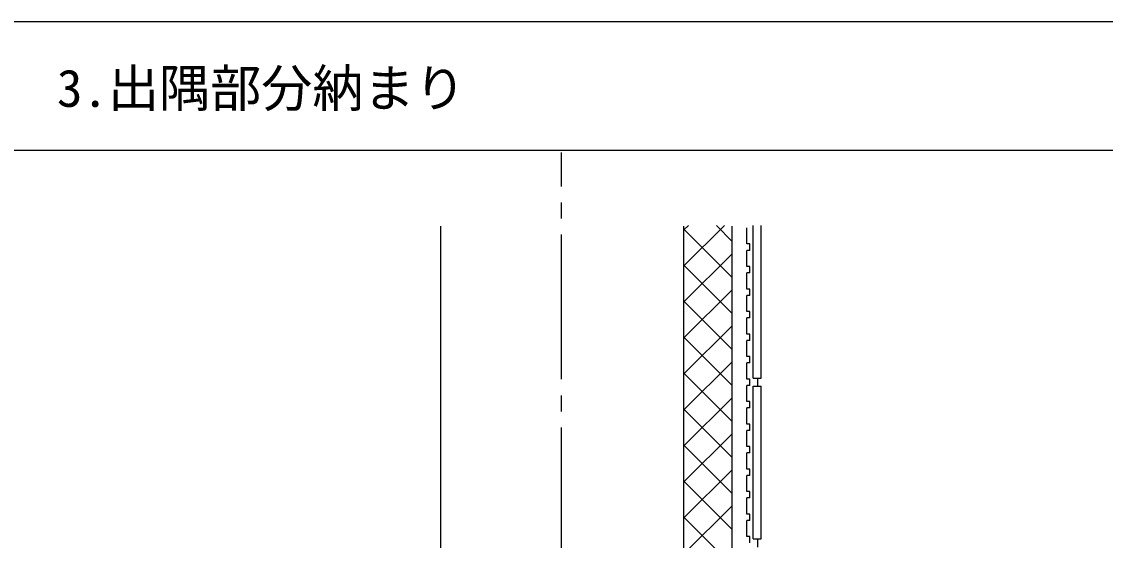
# Model space of a CAD drawing. Units: millimetres, scale not verified. Extents: x 3821 to 7821, y 4568 to 7368.
# Drawn here: x 6510 to 7184, y 7046 to 7368 of the extents above; entities that cross this region are included whole.
import ezdxf
from ezdxf.enums import TextEntityAlignment as Align

# ---------------------------------------------------------------- set-up
doc = ezdxf.new("R2010")
doc.units = ezdxf.units.MM
doc.header["$LTSCALE"] = 10
doc.linetypes.add('CHAIN2', pattern=[12, 9, -1, 1, -1])
doc.layers.add('0-0', color=7, linetype='Continuous')
doc.layers.add('3-0', color=7, linetype='Continuous')
doc.styles.add('ＭＳ ゴシック', font='')
doc.styles.get('ＭＳ ゴシック').set_extended_font_data('MS Gothic')

msp = doc.modelspace()

# ---------------------------------------------------------------- linework, layer by layer
at = {"layer": '0-0', "color": 2}
msp.add_line((3820.85, 7368.18), (7820.85, 7368.18), dxfattribs=at)
at = {"layer": '0-0'}
msp.add_line((3820.85, 7288.18), (7820.85, 7288.18), dxfattribs=at)
at = {"layer": '3-0', "linetype": 'CHAIN2'}
msp.add_line((6845.98, 6665.7), (6845.98, 7286.68), dxfattribs=at)
at = {"layer": '3-0'}
for p, q in [((6770.98, 6890.86), (6770.98, 7240.86)), ((6921.98, 7216.24), (6947.1, 7241.36)), ((6921.98, 7238.64), (6924.7, 7241.36)), ((6921.98, 6749.86), (6921.98, 7240.86)), ((6921.98, 7239.1), (6951.98, 7209.1)), ((6942.11, 7241.36), (6951.98, 7231.5)), ((6951.98, 6749.86), (6951.98, 7240.86)), ((6960.98, 7229.86), (6960.98, 7239.86)), ((6964.98, 7146.36), (6964.98, 7241.36)), ((6962.98, 7229.86), (6960.98, 7229.86)), ((6960.98, 7215.86), (6960.98, 7225.86)), ((6962.98, 7225.86), (6960.98, 7225.86)), ((6962.98, 7225.86), (6962.98, 7229.86)), ((6921.98, 7193.84), (6951.98, 7223.84)), ((6921.98, 7216.7), (6951.98, 7186.7)), ((6962.98, 7215.86), (6960.98, 7215.86)), ((6960.98, 7201.86), (6960.98, 7211.86)), ((6962.98, 7211.86), (6960.98, 7211.86)), ((6962.98, 7211.86), (6962.98, 7215.86)), ((6921.98, 7171.44), (6951.98, 7201.44)), ((6962.98, 7201.86), (6960.98, 7201.86)), ((6962.98, 7197.86), (6962.98, 7201.86)), ((6921.98, 7194.3), (6951.98, 7164.3)), ((6960.98, 7187.86), (6960.98, 7197.86)), ((6962.98, 7197.86), (6960.98, 7197.86)), ((6962.98, 7187.86), (6960.98, 7187.86)), ((6962.98, 7183.86), (6962.98, 7187.86)), ((6921.98, 7149.04), (6951.98, 7179.04)), ((6960.98, 7173.86), (6960.98, 7183.86)), ((6962.98, 7183.86), (6960.98, 7183.86)), ((6921.98, 7171.9), (6951.98, 7141.9)), ((6962.98, 7173.86), (6960.98, 7173.86)), ((6962.98, 7169.86), (6962.98, 7173.86)), ((6960.98, 7159.86), (6960.98, 7169.86)), ((6962.98, 7169.86), (6960.98, 7169.86)), ((6962.98, 7159.86), (6960.98, 7159.86)), ((6962.98, 7155.86), (6962.98, 7159.86)), ((6921.98, 7126.64), (6951.98, 7156.64)), ((6960.98, 7145.86), (6960.98, 7155.86)), ((6962.98, 7155.86), (6960.98, 7155.86)), ((6921.98, 7149.5), (6951.98, 7119.5)), ((6962.98, 7145.86), (6960.98, 7145.86)), ((6962.98, 7141.86), (6962.98, 7145.86)), ((6967.98, 7141.36), (6967.98, 7146.36)), ((6960.98, 7131.86), (6960.98, 7141.86)), ((6962.98, 7141.86), (6960.98, 7141.86)), ((6964.98, 7141.36), (6969.98, 7141.36)), ((6964.98, 7046.36), (6964.98, 7141.36)), ((6969.98, 7046.36), (6969.98, 7141.36)), ((6921.98, 7104.24), (6951.98, 7134.24)), ((6962.98, 7131.86), (6960.98, 7131.86)), ((6962.98, 7127.86), (6962.98, 7131.86)), ((6921.98, 7127.1), (6951.98, 7097.1)), ((6960.98, 7117.86), (6960.98, 7127.86)), ((6962.98, 7127.86), (6960.98, 7127.86)), ((6962.98, 7117.86), (6960.98, 7117.86)), ((6962.98, 7113.86), (6962.98, 7117.86)), ((6921.98, 7081.84), (6951.98, 7111.84)), ((6960.98, 7103.86), (6960.98, 7113.86)), ((6962.98, 7113.86), (6960.98, 7113.86)), ((6921.98, 7104.7), (6951.98, 7074.7)), ((6962.98, 7103.86), (6960.98, 7103.86)), ((6962.98, 7099.86), (6962.98, 7103.86)), ((6960.98, 7089.86), (6960.98, 7099.86)), ((6962.98, 7099.86), (6960.98, 7099.86)), ((6921.98, 7059.44), (6951.98, 7089.44)), ((6962.98, 7089.86), (6960.98, 7089.86)), ((6960.98, 7075.86), (6960.98, 7085.86)), ((6962.98, 7085.86), (6960.98, 7085.86)), ((6962.98, 7085.86), (6962.98, 7089.86)), ((6921.98, 7082.3), (6951.98, 7052.3)), ((6962.98, 7075.86), (6960.98, 7075.86)), ((6960.98, 7061.86), (6960.98, 7071.86)), ((6962.98, 7071.86), (6960.98, 7071.86)), ((6962.98, 7071.86), (6962.98, 7075.86)), ((6921.98, 7037.04), (6951.98, 7067.04)), ((6921.98, 7059.9), (6951.98, 7029.9)), ((6962.98, 7061.86), (6960.98, 7061.86)), ((6960.98, 7047.86), (6960.98, 7057.86)), ((6962.98, 7057.86), (6960.98, 7057.86)), ((6962.98, 7057.86), (6962.98, 7061.86)), ((6962.98, 7047.86), (6960.98, 7047.86)), ((6962.98, 7043.86), (6962.98, 7047.86)), ((6964.98, 7046.36), (6969.98, 7046.36)), ((6967.98, 7041.36), (6967.98, 7046.36))]:
    msp.add_line(p, q, dxfattribs=at)
msp.add_lwpolyline([(6964.98, 7146.36), (6969.98, 7146.36), (6969.98, 7241.36)], dxfattribs=at)

# ---------------------------------------------------------------- texts
at = {"layer": '0-0', "style": 'ＭＳ ゴシック'}
msp.add_text('3.出隅部分納まり', height=23.28, dxfattribs=at).set_placement((6532.4, 7308.18), align=Align.BOTTOM_LEFT)

doc.saveas('drawing.dxf')
